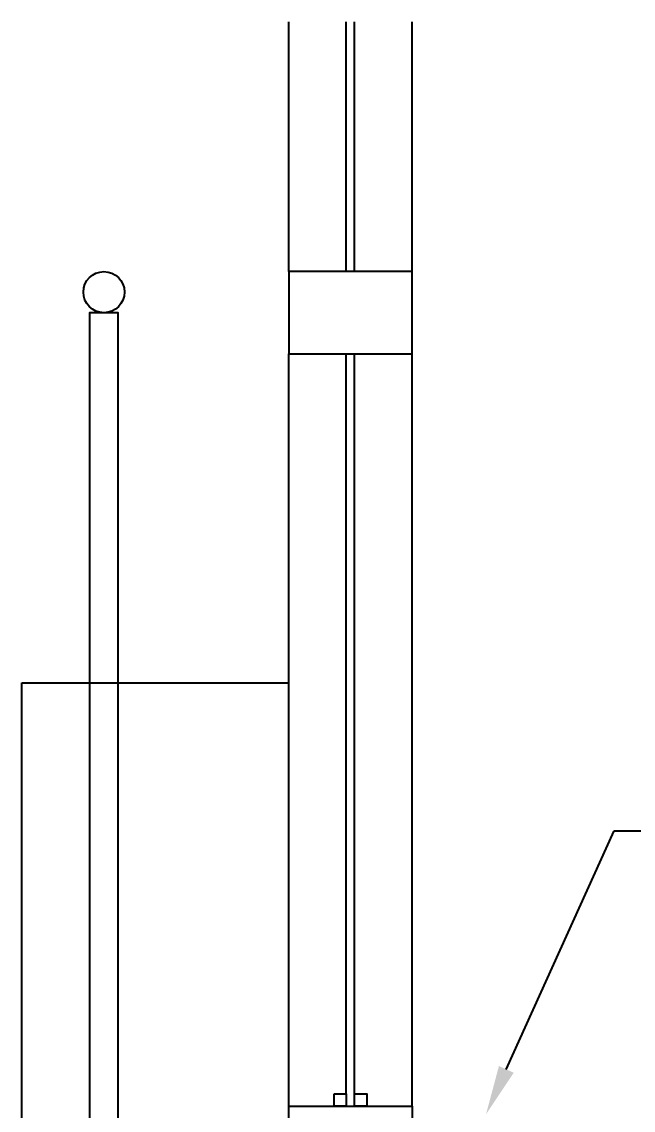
# Model space of a CAD drawing. Header units: millimetres. Extents: x -67913 to 128525, y -54442 to 63422.
# Drawn here: x -38315 to -37571, y -43610 to -42286 of the extents above; entities that cross this region are included whole.
import ezdxf
from ezdxf import colors
from ezdxf.entities.mleader import LeaderData, LeaderLine
from ezdxf.math import Vec2, Vec3

# ---------------------------------------------------------------- set-up
doc = ezdxf.new("R2010")
doc.units = ezdxf.units.MM
doc.header["$LTSCALE"] = 500
for name, color, linetype in [('190Moji5', 8, 'Continuous'), ('230Kaik9', 7, 'Continuous'), ('300Dansa', 4, 'Continuous'), ('320Step', 4, 'Continuous')]:
    doc.layers.add(name, color=color, linetype=linetype)
doc.styles.add('Annotative', font='simplex.shx', dxfattribs={"width": 0.7, "bigfont": 'extfont2.shx'})

msp = doc.modelspace()

# ---------------------------------------------------------------- linework, layer by layer
at = {"layer": '230Kaik9', "color": 5}
for p, q in [((-37989.9714, -42590.1659), (-37989.9714, -42286.3281)), ((-37839.9714, -42590.1659), (-37839.9714, -42286.3281)), ((-37989.9714, -43605.1659), (-37989.9714, -42690.1659)), ((-37839.9714, -43605.1659), (-37839.9714, -42690.1659))]:
    msp.add_line(p, q, dxfattribs=at)
at = {"layer": '230Kaik9'}
for p, q in [((-37919.9714, -42590.1659), (-37919.9714, -42286.3281)), ((-37909.9714, -42590.1659), (-37909.9714, -42286.3281)), ((-37919.9714, -43590.1659), (-37919.9714, -42690.1659)), ((-37909.9714, -43590.1659), (-37909.9714, -42690.1659))]:
    msp.add_line(p, q, dxfattribs=at)
for points in [[(-37989.9714, -42690.1659), (-37839.9714, -42690.1659), (-37839.9714, -42590.1659), (-37989.9714, -42590.1659)], [(-37934.9714, -43590.1659), (-37919.9714, -43590.1659), (-37919.9714, -43605.1659), (-37934.9714, -43605.1659)], [(-37909.9714, -43590.1659), (-37894.9714, -43590.1659), (-37894.9714, -43605.1659), (-37909.9714, -43605.1659)], [(-37989.9714, -43605.1659), (-37839.9714, -43605.1659), (-37839.9714, -43630.1659), (-37989.9714, -43630.1659)]]:
    msp.add_lwpolyline(points, close=True, dxfattribs=at)
at = {"layer": '300Dansa', "color": 4}
msp.add_lwpolyline([(-38197.4714, -43690.1659), (-38197.4714, -42640.1659), (-38232.4714, -42640.1659), (-38232.4714, -43690.1659), (-38197.4714, -43690.1659)], dxfattribs=at)
msp.add_circle((-38214.9714, -42615.1659), 25, dxfattribs=at)
at = {"layer": '320Step'}
msp.add_line((-38314.9714, -43690.1659), (-38314.9714, -43090.1659), dxfattribs=at)
msp.add_lwpolyline([(-38314.9714, -43090.1659), (-37989.9714, -43090.1659)], dxfattribs=at)

# ---------------------------------------------------------------- leaders
at = {"layer": '190Moji5'}
ml = msp.add_multileader_mtext('Standard', dxfattribs=at)
ml.set_content('天端塞ぎ:GB-Rt12.5+EP', color=256, style='Annotative')
ml.set_leader_properties()
ml.build(insert=Vec2(0, 0))
ml.multileader.update_dxf_attribs({"dogleg_length": 2, "arrow_head_size": 60})
ctx = ml.context
ctx.base_point, ctx.char_height, ctx.arrow_head_size, ctx.landing_gap_size, ctx.plane_origin = Vec3(-37534.0868, -43270.1659), 75, 60, 30, Vec3(-40834.0868, -43232.6659)
notes = []
notes.append((ctx, [(0, (1, 1, 0), (-37594.0868, -43270.1659), (1, 0), 60, [(0, [(-37749.9714, -43615.1659)], 0, [])])]))
ctx.mtext.insert, ctx.mtext.rotation, ctx.mtext.width, ctx.mtext.defined_height, ctx.mtext.flow_direction = Vec3(-37504.0868, -43232.6659), -1.570796327, 1248.051581, 33.5254, 5
for ctx, leaders in notes:
    for number, flags, end, landing, length, lines in leaders:
        leader = LeaderData()
        leader.index, (leader.has_last_leader_line, leader.has_dogleg_vector, leader.attachment_direction) = number, flags
        leader.last_leader_point, leader.dogleg_vector, leader.dogleg_length = Vec3(end), Vec3(landing), length
        for number, points, colour, breaks in lines:
            line = LeaderLine()
            line.index, line.vertices, line.color, line.breaks = number, Vec3.list(points), colors.encode_raw_color(colour), breaks
            leader.lines.append(line)
        ctx.leaders.append(leader)

doc.saveas('drawing.dxf')
